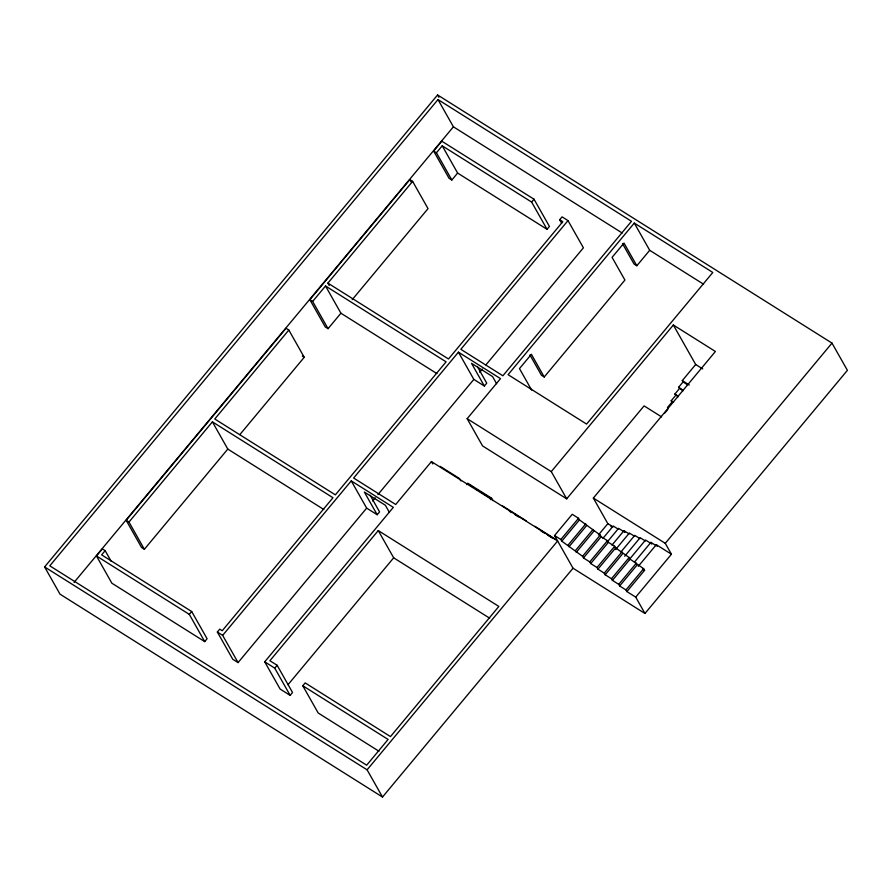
<?xml version="1.0" encoding="UTF-8"?>
<svg xmlns="http://www.w3.org/2000/svg" width="892" height="892" viewBox="0 0 892 892"><rect width="100%" height="100%" fill="white"/><g stroke="black" fill="none" stroke-linecap="round" stroke-linejoin="round"><path stroke-width="1.34" d="M573.032 568.215L382.501 797.047L60.009 594.161L44.6 566.922L437.571 94.953L831.991 343.097L847.4 370.336L644.961 613.473L573.032 568.215L554.545 535.534L572.229 514.294L578.529 518.263L579.454 519.902L600.238 535.077L601.163 536.716L607.474 540.686L608.4 542.314L614.699 546.283L615.625 547.922L629.172 557.489L630.098 559.128L643.645 568.695L644.57 570.334L626.886 591.574L635.717 597.127L644.961 613.473M561.681 223.268L559.674 219.722L562.06 216.856L567.992 220.592L460.818 349.307L502.876 375.777L631.491 221.305L437.994 99.569L49.785 565.829L366.668 765.191L388.098 739.446L302.789 685.77L305.175 682.915L390.484 736.591L498.851 606.437L378.264 530.573L269.897 660.727L277.133 665.276L292.531 692.504L290.156 695.37L280.121 689.059L264.712 661.819L393.327 507.358L351.258 480.888L222.654 635.36L238.064 662.589L366.668 508.128L351.258 480.888M74.103 582.364L453.404 126.809L437.994 99.569M105.156 550.654L101.643 554.869L191.691 611.522L207.1 638.75L204.714 641.616L111.868 583.201L96.459 555.961L102.346 548.892L105.156 550.654L111.177 561.313M144.37 549.282L128.972 522.054L212.396 421.849L227.794 449.089L144.37 549.282L141.572 547.521L126.162 520.281L286.031 328.278L288.83 330.051L304.239 357.279L239.881 434.582M328.055 328.68L312.646 301.44L325.524 285.986L340.922 313.215L328.055 328.68L325.245 326.918L309.847 299.679L409.807 179.615L412.617 181.377L428.026 208.617L352.228 299.645M451.843 180.006L449.033 178.244L433.623 151.016L441.796 141.192L534.018 199.217L549.427 226.445L547.041 229.311L457.629 173.059L442.22 145.82L436.433 152.777L451.843 180.006L457.629 173.059M288.83 330.051L214.771 418.995L335.359 494.859L446.1 361.851L325.524 285.986M329.237 285.496L327.899 283.121L412.617 181.377M547.041 229.311L531.632 202.071L534.018 199.217M204.714 641.616L189.305 614.376L191.691 611.522M238.064 662.589L232.756 659.255L217.347 632.015L219.733 629.161L222.231 630.733L332.972 497.725L212.396 421.849M661.619 416.91L644.091 405.882L566.688 498.84L482.561 445.911L467.152 418.683L500.501 378.632L458.432 352.173L353.645 478.034L395.702 504.493L431.427 461.588L557.623 540.987L367.091 769.818L382.501 797.047M372.6 501.003L375.264 497.803M377.929 494.603L473.842 379.401L458.432 352.173M479.762 372.287L482.427 369.098M485.962 364.839L583.401 247.82L567.992 220.592M366.668 508.128L377.182 514.74L379.568 511.885L370.102 495.16M473.842 379.401L484.356 386.024L486.742 383.159L477.276 366.434M634.29 223.078L508.061 374.673L586.59 424.079L712.808 272.473L634.29 223.078L649.699 250.306L703.61 284.225M290.156 695.37L274.747 668.13L277.133 665.276M287.971 684.755L393.673 557.812L378.264 530.573M529.926 354.916L541.422 375.231L544.22 376.993L624.924 280.066L612.079 257.375L623.987 243.07L636.832 265.76L649.699 250.306M466.583 484.657L467.776 483.23L491.615 498.227L492.975 500.635M490.422 499.654L491.615 498.227M566.688 498.84L551.278 471.612L673.337 325.011L715.406 351.481L593.347 498.07L607.831 523.671L612.971 526.904M687.732 384.898L683.06 381.954L682.291 380.594L695.682 364.505L673.337 325.011M682.871 390.886L678.589 387.318L683.06 381.954M678.009 396.873L674.898 394.041L679.358 388.678M668.275 408.848L667.506 407.488L671.977 402.125L671.197 400.764L675.668 395.401M664.551 413.319L667.528 409.751M626.886 591.574L625.961 589.935L619.65 585.966L618.725 584.338L612.414 580.369L611.488 578.73L605.177 574.76L604.252 573.132L597.941 569.152L597.016 567.524L590.716 563.554L589.79 561.915L583.479 557.946L582.554 556.318L561.77 541.143L560.845 539.504L578.529 518.263M561.77 541.143L579.454 519.902M568.081 545.112L585.765 523.872M569.007 546.74L586.691 525.5M575.318 550.71L593.002 529.469M576.243 552.349L593.927 531.108M598.376 535.022L607.831 523.671M582.554 556.318L600.238 535.077M583.479 557.946L601.163 536.716M602.903 538.389L613.217 526.012L618.479 529.324M589.79 561.915L607.474 540.686M607.43 541.756L618.602 528.343L624.913 532.312L623.987 530.684L611.957 545.123M590.716 563.554L608.4 542.314M597.016 567.524L614.699 546.283M597.941 569.152L615.625 547.922M615.625 549.528L629.373 533.015L634.625 536.326M621.01 551.858L634.758 535.356L640.01 538.657M604.252 573.132L621.936 551.892M605.177 574.76L622.861 553.519M624.679 556.262L640.144 537.686L645.395 540.998M611.488 578.73L629.172 557.489M629.206 559.63L645.529 540.028L651.84 543.997L650.915 542.358L634.591 561.96M612.414 580.369L630.098 559.128M618.725 584.338L636.409 563.097M619.65 585.966L637.334 564.725M638.259 566.364L656.3 544.7L671.442 554.222L635.717 597.127M625.961 589.935L643.645 568.695M671.442 554.222L665.276 543.328L831.991 343.097M453.404 126.809L622.27 233.046M636.832 265.76L634.034 263.999L622.538 243.694M442.22 145.82L531.632 202.071M559.674 219.722L562.807 221.684L448.486 358.985L327.899 283.121M433.623 151.016L436.433 152.777M695.682 364.505L702.695 368.909M682.291 380.594L689.293 384.998M678.589 387.318L683.261 390.261M674.898 394.041L678.399 396.249M671.197 400.764L673.538 402.236M340.922 313.215L436.924 373.614M309.847 299.679L312.646 301.44M467.152 418.683L551.278 471.612M593.347 498.07L665.276 543.328M650.915 542.358L656.166 545.67M623.987 530.684L629.239 533.985M642.463 569.007L644.57 570.334M302.366 356.109L304.239 357.279M554.545 535.534L560.845 539.504M440.18 466.382L459.536 478.558L460.863 480.911M469.894 485.203L473.262 487.322M475.503 488.738L477.744 490.143M479.985 491.559L490.087 497.914M502.274 505.753L526.247 520.839M534.877 526.302L554.646 538.735M509.399 511.172L511.662 512.588M515.052 514.729L518.442 516.858M540.786 530.785L544.31 532.992M547.822 535.211L552.505 538.155M227.794 449.089L323.796 509.488M393.673 557.812L489.675 618.201M126.162 520.281L128.972 522.054M96.459 555.961L189.305 614.376M217.347 632.015L222.654 635.36M264.712 661.819L274.747 668.13M378.966 751.242L318.199 713.009L302.789 685.77M44.6 566.922L367.091 769.818M437.571 94.953L438.909 97.317M656.3 544.7L657.226 546.328M544.22 376.993L531.387 354.291L519.478 368.597L531.643 390.094M610.63 525.444L611.555 527.072M409.807 179.615L411.145 181.979M496.61 383.727L492.551 376.558L471.522 363.323L484.356 386.024M431.427 461.588L432.765 463.952M389.436 512.443L385.377 505.273L364.349 492.05L377.182 514.74"/></g></svg>
